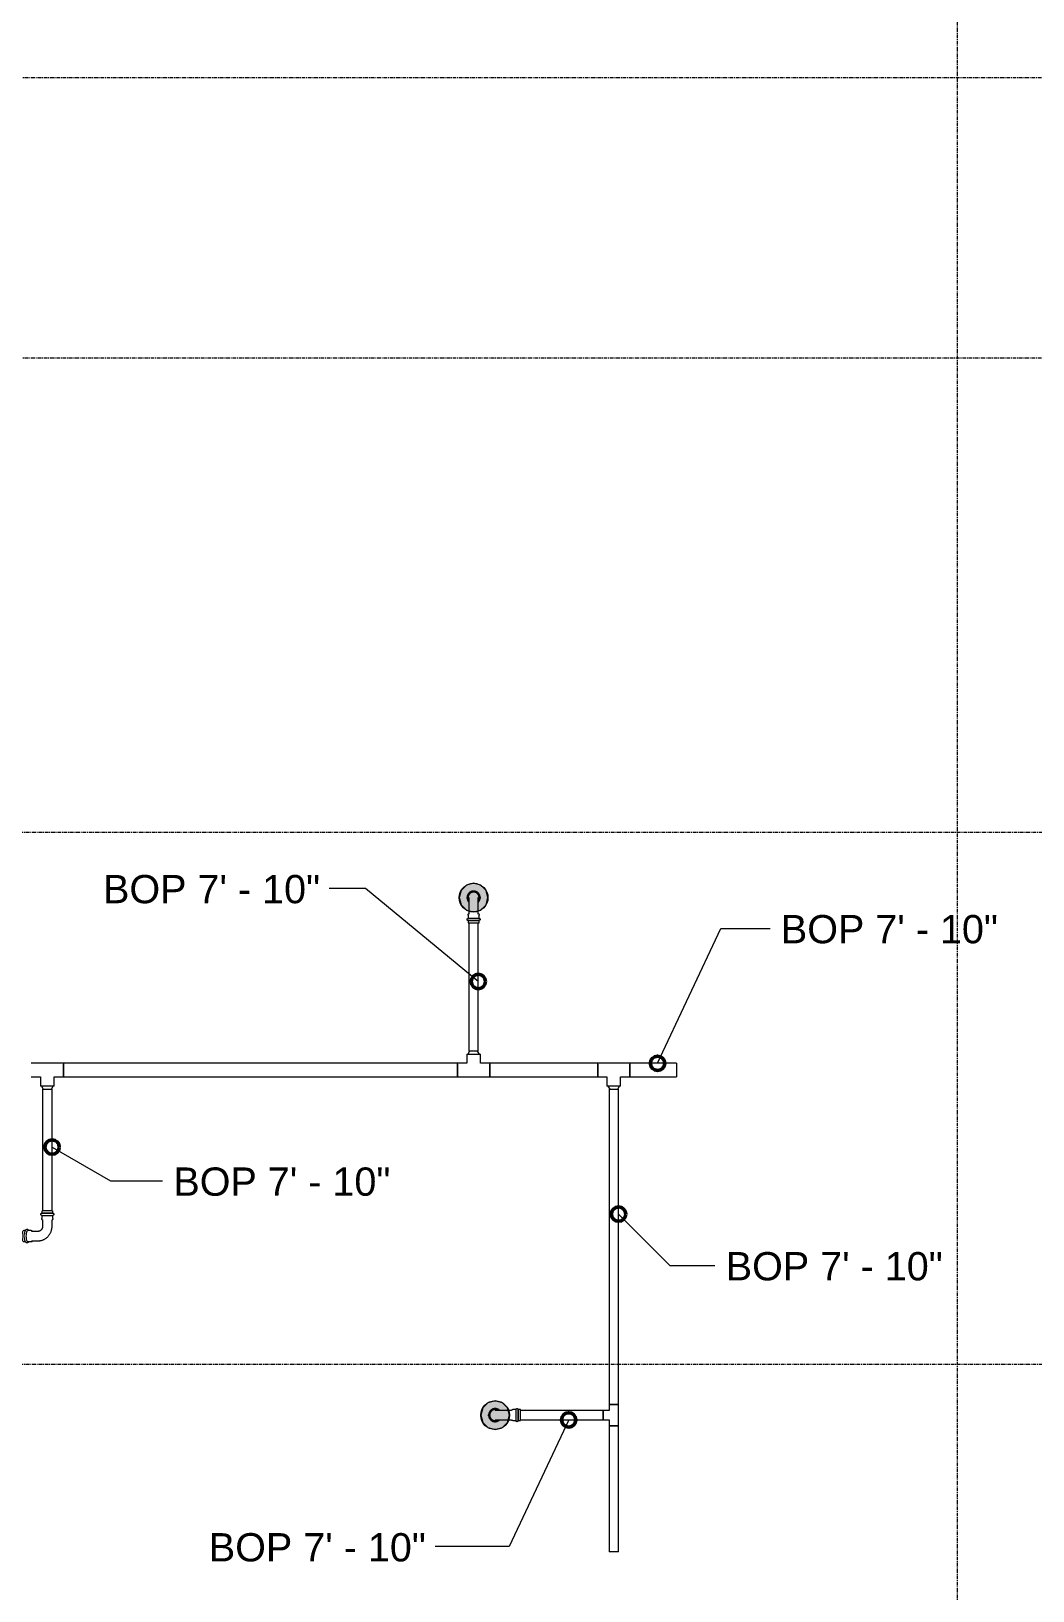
# Model space of a CAD drawing. Header units: inches. Extents: x -3679 to 241, y -496 to 1784.
# Drawn here: x -128.8 to 10.5, y 167.5 to 384.5 of the extents above; entities that cross this region are included whole.
import ezdxf

# ---------------------------------------------------------------- set-up
doc = ezdxf.new("R2010")
doc.units = ezdxf.units.IN
doc.header["$MEASUREMENT"] = 0
doc.linetypes.add('Grid Line', pattern=[0.875, 0.5, -0.125, 0.125, -0.125])
for name, color, linetype, lineweight in [('A-ANNO-NOTE', 250, 'Continuous', 9), ('G-ANNO-DIMS', 251, 'Continuous', 9), ('P-PIPE', 1, 'Continuous', 9), ('P-PIPE-CNTR', 1, 'Continuous', 9), ('S-GRID', 8, 'Continuous', 9)]:
    doc.layers.add(name, color=color, linetype=linetype, lineweight=lineweight)
doc.styles.add('Arial', font='arial.ttf', dxfattribs={"height": 3.934132})

# ---------------------------------------------------------------- blocks, each defined once
blk = doc.blocks.new('Victaulic-VicPress316-Elbow 90-45deg Style P568_P571 - Standard-V2-SECOND LEVEL')
at = {"layer": 'P-PIPE'}
for p, q in [((-3203.81, 730.05), (-3203.81, 729.6)), ((-3203.05, 729.6), (-3203.81, 729.6)), ((-3203.81, 729.31), (-3203.81, 728.97)), ((-3203.05, 729.31), (-3203.81, 729.31)), ((-3203.7, 731.1), (-3203.7, 730.2)), ((-3202.28, 729.6), (-3203.05, 729.6)), ((-3202.28, 729.31), (-3203.05, 729.31)), ((-3202.39, 730.21), (-3202.39, 731.1)), ((-3202.28, 729.6), (-3202.28, 730.05)), ((-3202.28, 728.97), (-3202.28, 729.31)), ((-3203.81, 728.97), (-3203.05, 728.97)), ((-3203.05, 728.97), (-3202.28, 728.97))]:
    blk.add_line(p, q, dxfattribs=at)
at = {"layer": 'P-PIPE', "flags": 128}
for points in [[(-3203.05, 733.4), (-3203.08, 733.4), (-3203.12, 733.4), (-3203.16, 733.4), (-3203.19, 733.39), (-3203.23, 733.38), (-3203.26, 733.38), (-3203.3, 733.37), (-3203.33, 733.36), (-3203.37, 733.34), (-3203.4, 733.33), (-3203.43, 733.32), (-3203.47, 733.3), (-3203.5, 733.28), (-3203.53, 733.26), (-3203.56, 733.24), (-3203.59, 733.22), (-3203.62, 733.2), (-3203.65, 733.18), (-3203.67, 733.15), (-3203.7, 733.13), (-3203.73, 733.1), (-3203.75, 733.07), (-3203.77, 733.04), (-3203.79, 733.01), (-3203.81, 732.98), (-3203.83, 732.95), (-3203.85, 732.92), (-3203.87, 732.89), (-3203.88, 732.85), (-3203.9, 732.82), (-3203.91, 732.79), (-3203.92, 732.75), (-3203.93, 732.72), (-3203.94, 732.68), (-3203.94, 732.65), (-3203.95, 732.61), (-3203.95, 732.57), (-3203.96, 732.54), (-3203.96, 732.5), (-3203.96, 732.46), (-3203.96, 732.43), (-3203.95, 732.39), (-3203.95, 732.35), (-3203.94, 732.32), (-3203.93, 732.28), (-3203.93, 732.25), (-3203.91, 732.21), (-3203.9, 732.18), (-3203.89, 732.14), (-3203.88, 732.11), (-3203.86, 732.08), (-3203.84, 732.05), (-3203.82, 732.01), (-3203.8, 731.98), (-3203.78, 731.95), (-3203.76, 731.92), (-3203.74, 731.9), (-3203.71, 731.87)], [(-3202.39, 731.86), (-3202.37, 731.88), (-3202.34, 731.91), (-3202.32, 731.94), (-3202.3, 731.97), (-3202.28, 732), (-3202.26, 732.03), (-3202.24, 732.06), (-3202.23, 732.09), (-3202.21, 732.13), (-3202.2, 732.16), (-3202.18, 732.19), (-3202.17, 732.23), (-3202.16, 732.26), (-3202.15, 732.3), (-3202.15, 732.33), (-3202.14, 732.37), (-3202.14, 732.41), (-3202.14, 732.44), (-3202.13, 732.48), (-3202.13, 732.52), (-3202.14, 732.55), (-3202.14, 732.59), (-3202.14, 732.63), (-3202.15, 732.66), (-3202.16, 732.7), (-3202.17, 732.73), (-3202.18, 732.77), (-3202.19, 732.8), (-3202.2, 732.84), (-3202.22, 732.87), (-3202.23, 732.9), (-3202.25, 732.93), (-3202.27, 732.97), (-3202.29, 733), (-3202.31, 733.03), (-3202.33, 733.06), (-3202.35, 733.08), (-3202.38, 733.11), (-3202.4, 733.14), (-3202.43, 733.16), (-3202.46, 733.19), (-3202.49, 733.21), (-3202.51, 733.23), (-3202.55, 733.25), (-3202.58, 733.27), (-3202.61, 733.29), (-3202.64, 733.31), (-3202.67, 733.32), (-3202.71, 733.34), (-3202.74, 733.35), (-3202.78, 733.36), (-3202.81, 733.37), (-3202.85, 733.38), (-3202.88, 733.39), (-3202.92, 733.39), (-3202.95, 733.4), (-3202.99, 733.4), (-3203.03, 733.4), (-3203.05, 733.4)], [(-3203.05, 733.26), (-3203.08, 733.26), (-3203.11, 733.25), (-3203.14, 733.25), (-3203.17, 733.25), (-3203.2, 733.24), (-3203.23, 733.23), (-3203.26, 733.23), (-3203.29, 733.22), (-3203.32, 733.21), (-3203.34, 733.2), (-3203.37, 733.18), (-3203.4, 733.17), (-3203.43, 733.16), (-3203.45, 733.14), (-3203.48, 733.12), (-3203.5, 733.1), (-3203.53, 733.09), (-3203.55, 733.07), (-3203.57, 733.05), (-3203.6, 733.02), (-3203.62, 733), (-3203.64, 732.98), (-3203.66, 732.95), (-3203.67, 732.93), (-3203.69, 732.9), (-3203.71, 732.88), (-3203.72, 732.85), (-3203.74, 732.82), (-3203.75, 732.8), (-3203.76, 732.77), (-3203.77, 732.74), (-3203.78, 732.71), (-3203.79, 732.68), (-3203.8, 732.65), (-3203.8, 732.62), (-3203.81, 732.59), (-3203.81, 732.56), (-3203.81, 732.53), (-3203.81, 732.5), (-3203.81, 732.47), (-3203.81, 732.44), (-3203.81, 732.41), (-3203.8, 732.38), (-3203.8, 732.35), (-3203.79, 732.32), (-3203.78, 732.29), (-3203.78, 732.26), (-3203.77, 732.23), (-3203.76, 732.2), (-3203.74, 732.17), (-3203.73, 732.14), (-3203.72, 732.12), (-3203.7, 732.1)], [(-3203.7, 732.49), (-3203.7, 732.49), (-3203.7, 732.49), (-3203.7, 732.48), (-3203.7, 732.47), (-3203.7, 732.46), (-3203.7, 732.45), (-3203.7, 732.44), (-3203.7, 732.42), (-3203.7, 732.4), (-3203.7, 732.38), (-3203.7, 732.36), (-3203.7, 732.33), (-3203.7, 732.31), (-3203.7, 732.28), (-3203.7, 732.25), (-3203.7, 732.21), (-3203.7, 732.18), (-3203.7, 732.14), (-3203.7, 732.11), (-3203.7, 732.07), (-3203.7, 732.03), (-3203.7, 731.98), (-3203.7, 731.94), (-3203.7, 731.9), (-3203.7, 731.85), (-3203.7, 731.8), (-3203.7, 731.75), (-3203.7, 731.7), (-3203.7, 731.65), (-3203.7, 731.6), (-3203.7, 731.55), (-3203.7, 731.5), (-3203.7, 731.44), (-3203.7, 731.39), (-3203.7, 731.33), (-3203.7, 731.28), (-3203.7, 731.22), (-3203.7, 731.17), (-3203.7, 731.11), (-3203.7, 731.1)], [(-3202.39, 732.1), (-3202.37, 732.13), (-3202.36, 732.16), (-3202.34, 732.18), (-3202.33, 732.21), (-3202.32, 732.24), (-3202.31, 732.27), (-3202.3, 732.3), (-3202.3, 732.33), (-3202.29, 732.36), (-3202.29, 732.39), (-3202.28, 732.42), (-3202.28, 732.45), (-3202.28, 732.48), (-3202.28, 732.51), (-3202.28, 732.54), (-3202.28, 732.57), (-3202.29, 732.6), (-3202.29, 732.63), (-3202.3, 732.66), (-3202.31, 732.69), (-3202.32, 732.72), (-3202.33, 732.75), (-3202.34, 732.78), (-3202.35, 732.81), (-3202.36, 732.84), (-3202.38, 732.86), (-3202.39, 732.89), (-3202.41, 732.92), (-3202.43, 732.94), (-3202.44, 732.97), (-3202.46, 732.99), (-3202.48, 733.01), (-3202.51, 733.03), (-3202.53, 733.06), (-3202.55, 733.08), (-3202.58, 733.09), (-3202.6, 733.11), (-3202.62, 733.13), (-3202.65, 733.15), (-3202.68, 733.16), (-3202.7, 733.18), (-3202.73, 733.19), (-3202.76, 733.2), (-3202.79, 733.21), (-3202.82, 733.22), (-3202.85, 733.23), (-3202.88, 733.24), (-3202.91, 733.24), (-3202.94, 733.25), (-3202.97, 733.25), (-3203, 733.26), (-3203.03, 733.26), (-3203.05, 733.26)], [(-3202.39, 731.1), (-3202.39, 731.15), (-3202.39, 731.21), (-3202.39, 731.26), (-3202.39, 731.32), (-3202.39, 731.37), (-3202.39, 731.43), (-3202.39, 731.48), (-3202.39, 731.54), (-3202.39, 731.59), (-3202.39, 731.64), (-3202.39, 731.69), (-3202.39, 731.74), (-3202.39, 731.79), (-3202.39, 731.84), (-3202.39, 731.88), (-3202.39, 731.93), (-3202.39, 731.97), (-3202.39, 732.02), (-3202.39, 732.06), (-3202.39, 732.1), (-3202.39, 732.13), (-3202.39, 732.17), (-3202.39, 732.21), (-3202.39, 732.24), (-3202.39, 732.27), (-3202.39, 732.3), (-3202.39, 732.33), (-3202.39, 732.35), (-3202.39, 732.37), (-3202.39, 732.4), (-3202.39, 732.41), (-3202.39, 732.43), (-3202.39, 732.45), (-3202.39, 732.46), (-3202.39, 732.47), (-3202.39, 732.48), (-3202.39, 732.48), (-3202.39, 732.49), (-3202.39, 732.49), (-3202.39, 732.49)], [(-3203.81, 729.31), (-3203.82, 729.31), (-3203.82, 729.31), (-3203.83, 729.31), (-3203.84, 729.31), (-3203.84, 729.31), (-3203.85, 729.31), (-3203.85, 729.31), (-3203.86, 729.32), (-3203.86, 729.32), (-3203.87, 729.32), (-3203.87, 729.32), (-3203.88, 729.32), (-3203.88, 729.33), (-3203.89, 729.33), (-3203.89, 729.33), (-3203.9, 729.34), (-3203.9, 729.34), (-3203.91, 729.34), (-3203.91, 729.35), (-3203.92, 729.35), (-3203.92, 729.36), (-3203.92, 729.36), (-3203.93, 729.37), (-3203.93, 729.37), (-3203.93, 729.38), (-3203.94, 729.38), (-3203.94, 729.39), (-3203.94, 729.39), (-3203.95, 729.4), (-3203.95, 729.4), (-3203.95, 729.41), (-3203.95, 729.41), (-3203.95, 729.42), (-3203.95, 729.42), (-3203.96, 729.43), (-3203.96, 729.44), (-3203.96, 729.44), (-3203.96, 729.45), (-3203.96, 729.45), (-3203.96, 729.46), (-3203.96, 729.46), (-3203.96, 729.47), (-3203.96, 729.48), (-3203.96, 729.48), (-3203.95, 729.49), (-3203.95, 729.49), (-3203.95, 729.5), (-3203.95, 729.5), (-3203.95, 729.51), (-3203.94, 729.51), (-3203.94, 729.52), (-3203.94, 729.52), (-3203.94, 729.53), (-3203.93, 729.53), (-3203.93, 729.54), (-3203.93, 729.54), (-3203.92, 729.55), (-3203.92, 729.55), (-3203.92, 729.56), (-3203.91, 729.56), (-3203.91, 729.57), (-3203.9, 729.57), (-3203.9, 729.57), (-3203.89, 729.58), (-3203.89, 729.58), (-3203.88, 729.58), (-3203.88, 729.58), (-3203.87, 729.59), (-3203.87, 729.59), (-3203.86, 729.59), (-3203.86, 729.59), (-3203.85, 729.59), (-3203.84, 729.6), (-3203.84, 729.6), (-3203.83, 729.6), (-3203.83, 729.6), (-3203.82, 729.6), (-3203.82, 729.6), (-3203.81, 729.6)], [(-3203.81, 730.05), (-3203.81, 730.06), (-3203.81, 730.07), (-3203.81, 730.08), (-3203.81, 730.09), (-3203.81, 730.11), (-3203.8, 730.12), (-3203.8, 730.13), (-3203.8, 730.14), (-3203.8, 730.15), (-3203.79, 730.16), (-3203.79, 730.17), (-3203.78, 730.18), (-3203.78, 730.19), (-3203.77, 730.2), (-3203.76, 730.2), (-3203.76, 730.21), (-3203.75, 730.22), (-3203.74, 730.23), (-3203.74, 730.24), (-3203.73, 730.25), (-3203.72, 730.25), (-3203.71, 730.26), (-3203.71, 730.27), (-3203.7, 730.27)], [(-3203.05, 729.6), (-3203.08, 729.6), (-3203.11, 729.6), (-3203.14, 729.6), (-3203.17, 729.6), (-3203.2, 729.6), (-3203.23, 729.6), (-3203.26, 729.6), (-3203.29, 729.6), (-3203.32, 729.6), (-3203.34, 729.6), (-3203.37, 729.6), (-3203.4, 729.6), (-3203.43, 729.6), (-3203.45, 729.6), (-3203.48, 729.6), (-3203.5, 729.6), (-3203.53, 729.6), (-3203.55, 729.6), (-3203.57, 729.6), (-3203.6, 729.6), (-3203.62, 729.6), (-3203.64, 729.6), (-3203.66, 729.6), (-3203.67, 729.6), (-3203.69, 729.6), (-3203.71, 729.6), (-3203.72, 729.6), (-3203.74, 729.6), (-3203.75, 729.6), (-3203.76, 729.6), (-3203.77, 729.6), (-3203.78, 729.6), (-3203.79, 729.6), (-3203.8, 729.6), (-3203.8, 729.6), (-3203.81, 729.6), (-3203.81, 729.6), (-3203.81, 729.6), (-3203.81, 729.6), (-3203.81, 729.6)], [(-3203.81, 729.6), (-3203.81, 729.6), (-3203.81, 729.6), (-3203.81, 729.6), (-3203.8, 729.6), (-3203.8, 729.6), (-3203.79, 729.6), (-3203.78, 729.6), (-3203.77, 729.6)], [(-3203.77, 729.31), (-3203.78, 729.31), (-3203.79, 729.31), (-3203.8, 729.31), (-3203.8, 729.31), (-3203.81, 729.31), (-3203.81, 729.31), (-3203.81, 729.31), (-3203.81, 729.31), (-3203.81, 729.31)], [(-3203.81, 729.31), (-3203.81, 729.31), (-3203.81, 729.31), (-3203.81, 729.31), (-3203.8, 729.31), (-3203.8, 729.31), (-3203.79, 729.31), (-3203.78, 729.31), (-3203.77, 729.31), (-3203.76, 729.31), (-3203.75, 729.31), (-3203.74, 729.31), (-3203.73, 729.31), (-3203.71, 729.31), (-3203.7, 729.31), (-3203.68, 729.31), (-3203.66, 729.31), (-3203.64, 729.31), (-3203.62, 729.31), (-3203.6, 729.31), (-3203.58, 729.31), (-3203.56, 729.31), (-3203.53, 729.31), (-3203.51, 729.31), (-3203.49, 729.31), (-3203.46, 729.31), (-3203.43, 729.31), (-3203.41, 729.31), (-3203.38, 729.31), (-3203.35, 729.31), (-3203.32, 729.31), (-3203.29, 729.31), (-3203.27, 729.31), (-3203.24, 729.31), (-3203.21, 729.31), (-3203.18, 729.31), (-3203.15, 729.31), (-3203.12, 729.31), (-3203.08, 729.31), (-3203.05, 729.31), (-3203.05, 729.31)], [(-3202.28, 729.6), (-3202.28, 729.6), (-3202.28, 729.6), (-3202.29, 729.6), (-3202.29, 729.6), (-3202.29, 729.6), (-3202.3, 729.6), (-3202.31, 729.6), (-3202.32, 729.6), (-3202.33, 729.6), (-3202.34, 729.6), (-3202.35, 729.6), (-3202.37, 729.6), (-3202.38, 729.6), (-3202.4, 729.6), (-3202.41, 729.6), (-3202.43, 729.6), (-3202.45, 729.6), (-3202.47, 729.6), (-3202.49, 729.6), (-3202.51, 729.6), (-3202.53, 729.6), (-3202.56, 729.6), (-3202.58, 729.6), (-3202.61, 729.6), (-3202.63, 729.6), (-3202.66, 729.6), (-3202.68, 729.6), (-3202.71, 729.6), (-3202.74, 729.6), (-3202.77, 729.6), (-3202.8, 729.6), (-3202.83, 729.6), (-3202.86, 729.6), (-3202.89, 729.6), (-3202.92, 729.6), (-3202.95, 729.6), (-3202.98, 729.6), (-3203.01, 729.6), (-3203.04, 729.6), (-3203.05, 729.6)], [(-3203.05, 729.31), (-3203.02, 729.31), (-3202.98, 729.31), (-3202.95, 729.31), (-3202.92, 729.31), (-3202.89, 729.31), (-3202.86, 729.31), (-3202.83, 729.31), (-3202.8, 729.31), (-3202.78, 729.31), (-3202.75, 729.31), (-3202.72, 729.31), (-3202.69, 729.31), (-3202.67, 729.31), (-3202.64, 729.31), (-3202.61, 729.31), (-3202.59, 729.31), (-3202.56, 729.31), (-3202.54, 729.31), (-3202.52, 729.31), (-3202.5, 729.31), (-3202.48, 729.31), (-3202.46, 729.31), (-3202.44, 729.31), (-3202.42, 729.31), (-3202.4, 729.31), (-3202.39, 729.31), (-3202.37, 729.31), (-3202.36, 729.31), (-3202.34, 729.31), (-3202.33, 729.31), (-3202.32, 729.31), (-3202.31, 729.31), (-3202.3, 729.31), (-3202.3, 729.31), (-3202.29, 729.31), (-3202.29, 729.31), (-3202.28, 729.31), (-3202.28, 729.31), (-3202.28, 729.31), (-3202.28, 729.31)], [(-3202.39, 730.27), (-3202.38, 730.26), (-3202.37, 730.26), (-3202.36, 730.25), (-3202.36, 730.24), (-3202.35, 730.23), (-3202.34, 730.22), (-3202.33, 730.22), (-3202.33, 730.21), (-3202.32, 730.2), (-3202.32, 730.19), (-3202.31, 730.18), (-3202.31, 730.17), (-3202.3, 730.16), (-3202.3, 730.15), (-3202.29, 730.14), (-3202.29, 730.13), (-3202.29, 730.12), (-3202.29, 730.11), (-3202.28, 730.1), (-3202.28, 730.09), (-3202.28, 730.07), (-3202.28, 730.06), (-3202.28, 730.05), (-3202.28, 730.05)], [(-3202.32, 729.6), (-3202.31, 729.6), (-3202.3, 729.6), (-3202.3, 729.6), (-3202.29, 729.6), (-3202.29, 729.6), (-3202.28, 729.6), (-3202.28, 729.6), (-3202.28, 729.6), (-3202.28, 729.6)], [(-3202.28, 729.31), (-3202.28, 729.31), (-3202.28, 729.31), (-3202.29, 729.31), (-3202.29, 729.31), (-3202.29, 729.31), (-3202.3, 729.31), (-3202.31, 729.31), (-3202.32, 729.31)], [(-3202.28, 729.6), (-3202.27, 729.6), (-3202.27, 729.6), (-3202.26, 729.6), (-3202.26, 729.6), (-3202.25, 729.6), (-3202.24, 729.6), (-3202.24, 729.59), (-3202.23, 729.59), (-3202.23, 729.59), (-3202.22, 729.59), (-3202.22, 729.59), (-3202.21, 729.58), (-3202.21, 729.58), (-3202.2, 729.58), (-3202.2, 729.57), (-3202.19, 729.57), (-3202.19, 729.57), (-3202.18, 729.56), (-3202.18, 729.56), (-3202.18, 729.56), (-3202.17, 729.55), (-3202.17, 729.55), (-3202.16, 729.54), (-3202.16, 729.54), (-3202.16, 729.53), (-3202.15, 729.53), (-3202.15, 729.52), (-3202.15, 729.52), (-3202.15, 729.51), (-3202.14, 729.51), (-3202.14, 729.5), (-3202.14, 729.5), (-3202.14, 729.49), (-3202.14, 729.48), (-3202.14, 729.48), (-3202.14, 729.47), (-3202.13, 729.47), (-3202.13, 729.46), (-3202.13, 729.46), (-3202.13, 729.45), (-3202.13, 729.44), (-3202.13, 729.44), (-3202.14, 729.43), (-3202.14, 729.43), (-3202.14, 729.42), (-3202.14, 729.42), (-3202.14, 729.41), (-3202.14, 729.4), (-3202.14, 729.4), (-3202.15, 729.39), (-3202.15, 729.39), (-3202.15, 729.38), (-3202.16, 729.38), (-3202.16, 729.37), (-3202.16, 729.37), (-3202.17, 729.36), (-3202.17, 729.36), (-3202.17, 729.35), (-3202.18, 729.35), (-3202.18, 729.35), (-3202.19, 729.34), (-3202.19, 729.34), (-3202.19, 729.34), (-3202.2, 729.33), (-3202.2, 729.33), (-3202.21, 729.33), (-3202.21, 729.32), (-3202.22, 729.32), (-3202.23, 729.32), (-3202.23, 729.32), (-3202.24, 729.32), (-3202.24, 729.31), (-3202.25, 729.31), (-3202.25, 729.31), (-3202.26, 729.31), (-3202.26, 729.31), (-3202.27, 729.31), (-3202.28, 729.31), (-3202.28, 729.31)]]:
    blk.add_lwpolyline(points, dxfattribs=at)
blk = doc.blocks.new('Victaulic-VicPress316-Elbow 90-45deg Style P568_P571 - Standard-V35-SECOND LEVEL')
at = {"layer": 'P-PIPE'}
for p, q in [((-127.29, 220.36), (-127.29, 220.02)), ((-127.29, 219.73), (-127.29, 219.28)), ((-125.81, 220.36), (-127.23, 220.36)), ((-127.23, 220.02), (-125.81, 220.02)), ((-127.23, 219.73), (-127.23, 219.73)), ((-127.23, 219.73), (-125.81, 219.73)), ((-125.8, 220.36), (-125.81, 220.36)), ((-125.81, 220.02), (-125.8, 220.02)), ((-125.81, 219.73), (-125.8, 219.73)), ((-125.75, 220.02), (-125.75, 220.36)), ((-125.75, 219.28), (-125.75, 219.73)), ((-129.58, 217.61), (-129.8, 217.61)), ((-128.79, 217.61), (-129.21, 217.61)), ((-127.82, 217.5), (-128.69, 217.5)), ((-127.18, 219.11), (-127.18, 218.23)), ((-125.86, 218.23), (-125.86, 219.12)), ((-129.8, 216.08), (-129.57, 216.08)), ((-129.21, 216.08), (-128.79, 216.08)), ((-128.69, 216.18), (-127.82, 216.18))]:
    blk.add_line(p, q, dxfattribs=at)
at = {"layer": 'P-PIPE', "flags": 128}
for points in [[(-127.29, 219.73), (-127.29, 219.73), (-127.3, 219.73), (-127.3, 219.73), (-127.31, 219.73), (-127.32, 219.73), (-127.32, 219.74), (-127.33, 219.74), (-127.33, 219.74), (-127.34, 219.74), (-127.34, 219.74), (-127.35, 219.75), (-127.35, 219.75), (-127.36, 219.75), (-127.36, 219.75), (-127.37, 219.76), (-127.37, 219.76), (-127.38, 219.76), (-127.38, 219.77), (-127.39, 219.77), (-127.39, 219.78), (-127.4, 219.78), (-127.4, 219.78), (-127.4, 219.79), (-127.41, 219.79), (-127.41, 219.8), (-127.41, 219.8), (-127.42, 219.81), (-127.42, 219.81), (-127.42, 219.82), (-127.42, 219.82), (-127.42, 219.83), (-127.43, 219.84), (-127.43, 219.84), (-127.43, 219.85), (-127.43, 219.85), (-127.43, 219.86), (-127.43, 219.86), (-127.43, 219.87), (-127.43, 219.88), (-127.43, 219.88), (-127.43, 219.89), (-127.43, 219.89), (-127.43, 219.9), (-127.43, 219.9), (-127.43, 219.91), (-127.43, 219.92), (-127.43, 219.92), (-127.42, 219.93), (-127.42, 219.93), (-127.42, 219.94), (-127.42, 219.94), (-127.41, 219.95), (-127.41, 219.95), (-127.41, 219.96), (-127.4, 219.96), (-127.4, 219.97), (-127.4, 219.97), (-127.39, 219.98), (-127.39, 219.98), (-127.39, 219.98), (-127.38, 219.99), (-127.38, 219.99), (-127.37, 220), (-127.37, 220), (-127.36, 220), (-127.36, 220.01), (-127.35, 220.01), (-127.35, 220.01), (-127.34, 220.01), (-127.34, 220.01), (-127.33, 220.02), (-127.32, 220.02), (-127.32, 220.02), (-127.31, 220.02), (-127.31, 220.02), (-127.3, 220.02), (-127.3, 220.02), (-127.29, 220.02), (-127.29, 220.02)], [(-125.81, 220.02), (-125.82, 220.02), (-125.83, 220.02), (-125.85, 220.02), (-125.86, 220.02), (-125.88, 220.02), (-125.89, 220.02), (-125.91, 220.02), (-125.93, 220.02), (-125.95, 220.02), (-125.97, 220.02), (-125.99, 220.02), (-126.02, 220.02), (-126.04, 220.02), (-126.07, 220.02), (-126.09, 220.02), (-126.12, 220.02), (-126.14, 220.02), (-126.17, 220.02), (-126.2, 220.02), (-126.23, 220.02), (-126.25, 220.02), (-126.28, 220.02), (-126.31, 220.02), (-126.34, 220.02), (-126.37, 220.02), (-126.4, 220.02), (-126.43, 220.02), (-126.46, 220.02), (-126.49, 220.02), (-126.52, 220.02), (-126.55, 220.02), (-126.59, 220.02), (-126.62, 220.02), (-126.65, 220.02), (-126.68, 220.02), (-126.71, 220.02), (-126.74, 220.02), (-126.76, 220.02), (-126.79, 220.02), (-126.82, 220.02), (-126.85, 220.02), (-126.88, 220.02), (-126.9, 220.02), (-126.93, 220.02), (-126.96, 220.02), (-126.98, 220.02), (-127.01, 220.02), (-127.03, 220.02), (-127.05, 220.02), (-127.07, 220.02), (-127.09, 220.02), (-127.11, 220.02), (-127.13, 220.02), (-127.15, 220.02), (-127.17, 220.02), (-127.18, 220.02), (-127.2, 220.02), (-127.21, 220.02), (-127.22, 220.02), (-127.24, 220.02), (-127.25, 220.02), (-127.26, 220.02), (-127.26, 220.02), (-127.27, 220.02), (-127.28, 220.02), (-127.28, 220.02), (-127.28, 220.02), (-127.29, 220.02), (-127.29, 220.02)], [(-127.29, 220.02), (-127.29, 220.02), (-127.28, 220.02), (-127.28, 220.02), (-127.28, 220.02), (-127.27, 220.02), (-127.27, 220.02), (-127.26, 220.02), (-127.25, 220.02), (-127.24, 220.02), (-127.23, 220.02)], [(-127.23, 219.73), (-127.24, 219.73), (-127.25, 219.73), (-127.26, 219.73), (-127.27, 219.73), (-127.28, 219.73), (-127.28, 219.73), (-127.28, 219.73), (-127.29, 219.73), (-127.29, 219.73), (-127.29, 219.73)], [(-127.29, 219.73), (-127.29, 219.73), (-127.28, 219.73), (-127.28, 219.73), (-127.28, 219.73), (-127.27, 219.73), (-127.27, 219.73), (-127.26, 219.73), (-127.25, 219.73), (-127.24, 219.73), (-127.23, 219.73), (-127.21, 219.73), (-127.2, 219.73), (-127.19, 219.73), (-127.17, 219.73), (-127.15, 219.73), (-127.14, 219.73), (-127.12, 219.73), (-127.1, 219.73), (-127.08, 219.73), (-127.05, 219.73), (-127.03, 219.73), (-127.01, 219.73), (-126.98, 219.73), (-126.96, 219.73), (-126.93, 219.73), (-126.91, 219.73), (-126.88, 219.73), (-126.85, 219.73), (-126.83, 219.73), (-126.8, 219.73), (-126.77, 219.73), (-126.74, 219.73), (-126.71, 219.73), (-126.68, 219.73), (-126.65, 219.73), (-126.62, 219.73), (-126.59, 219.73), (-126.56, 219.73), (-126.53, 219.73), (-126.5, 219.73), (-126.47, 219.73), (-126.44, 219.73), (-126.41, 219.73), (-126.38, 219.73), (-126.35, 219.73), (-126.32, 219.73), (-126.29, 219.73), (-126.26, 219.73), (-126.23, 219.73), (-126.2, 219.73), (-126.17, 219.73), (-126.15, 219.73), (-126.12, 219.73), (-126.09, 219.73), (-126.07, 219.73), (-126.05, 219.73), (-126.02, 219.73), (-126, 219.73), (-125.98, 219.73), (-125.96, 219.73), (-125.94, 219.73), (-125.92, 219.73), (-125.9, 219.73), (-125.88, 219.73), (-125.86, 219.73), (-125.85, 219.73), (-125.83, 219.73), (-125.82, 219.73), (-125.81, 219.73), (-125.81, 219.73)], [(-127.18, 219.06), (-127.19, 219.07), (-127.19, 219.08), (-127.2, 219.08), (-127.21, 219.09), (-127.22, 219.1), (-127.23, 219.11), (-127.23, 219.12), (-127.24, 219.13), (-127.24, 219.13), (-127.25, 219.14), (-127.26, 219.15), (-127.26, 219.16), (-127.26, 219.17), (-127.27, 219.18), (-127.27, 219.19), (-127.28, 219.2), (-127.28, 219.21), (-127.28, 219.22), (-127.28, 219.24), (-127.28, 219.25), (-127.29, 219.26), (-127.29, 219.27), (-127.29, 219.28), (-127.29, 219.28)], [(-125.75, 219.28), (-125.75, 219.27), (-125.75, 219.26), (-125.76, 219.25), (-125.76, 219.24), (-125.76, 219.23), (-125.76, 219.22), (-125.76, 219.21), (-125.77, 219.19), (-125.77, 219.18), (-125.78, 219.17), (-125.78, 219.16), (-125.78, 219.15), (-125.79, 219.15), (-125.8, 219.14), (-125.8, 219.13), (-125.81, 219.12), (-125.81, 219.11), (-125.82, 219.1), (-125.83, 219.09), (-125.84, 219.09), (-125.84, 219.08), (-125.85, 219.07), (-125.86, 219.06), (-125.86, 219.06)], [(-125.75, 220.02), (-125.75, 220.02), (-125.76, 220.02), (-125.76, 220.02), (-125.76, 220.02), (-125.77, 220.02), (-125.78, 220.02), (-125.78, 220.02), (-125.79, 220.02), (-125.8, 220.02), (-125.81, 220.02)], [(-125.81, 219.73), (-125.8, 219.73), (-125.79, 219.73), (-125.78, 219.73), (-125.77, 219.73), (-125.77, 219.73), (-125.76, 219.73), (-125.76, 219.73), (-125.76, 219.73), (-125.75, 219.73), (-125.75, 219.73)], [(-125.8, 220.02), (-125.79, 220.02), (-125.79, 220.02), (-125.78, 220.02), (-125.77, 220.02), (-125.76, 220.02), (-125.76, 220.02), (-125.76, 220.02), (-125.75, 220.02), (-125.75, 220.02)], [(-125.75, 219.73), (-125.75, 219.73), (-125.76, 219.73), (-125.76, 219.73), (-125.76, 219.73), (-125.77, 219.73), (-125.78, 219.73), (-125.78, 219.73), (-125.79, 219.73), (-125.8, 219.73)], [(-125.75, 220.02), (-125.75, 220.02), (-125.74, 220.02), (-125.74, 220.02), (-125.73, 220.02), (-125.73, 220.02), (-125.72, 220.02), (-125.71, 220.02), (-125.71, 220.02), (-125.7, 220.01), (-125.7, 220.01), (-125.69, 220.01), (-125.69, 220.01), (-125.68, 220), (-125.68, 220), (-125.67, 220), (-125.67, 219.99), (-125.66, 219.99), (-125.66, 219.99), (-125.65, 219.98), (-125.65, 219.98), (-125.65, 219.97), (-125.64, 219.97), (-125.64, 219.97), (-125.63, 219.96), (-125.63, 219.96), (-125.63, 219.95), (-125.63, 219.95), (-125.62, 219.94), (-125.62, 219.94), (-125.62, 219.93), (-125.62, 219.92), (-125.61, 219.92), (-125.61, 219.91), (-125.61, 219.91), (-125.61, 219.9), (-125.61, 219.9), (-125.61, 219.89), (-125.61, 219.88), (-125.61, 219.88), (-125.61, 219.87), (-125.61, 219.87), (-125.61, 219.86), (-125.61, 219.86), (-125.61, 219.85), (-125.61, 219.84), (-125.61, 219.84), (-125.62, 219.83), (-125.62, 219.83), (-125.62, 219.82), (-125.62, 219.82), (-125.62, 219.81), (-125.63, 219.81), (-125.63, 219.8), (-125.63, 219.8), (-125.64, 219.79), (-125.64, 219.79), (-125.64, 219.78), (-125.65, 219.78), (-125.65, 219.77), (-125.66, 219.77), (-125.66, 219.77), (-125.66, 219.76), (-125.67, 219.76), (-125.67, 219.76), (-125.68, 219.75), (-125.68, 219.75), (-125.69, 219.75), (-125.69, 219.74), (-125.7, 219.74), (-125.71, 219.74), (-125.71, 219.74), (-125.72, 219.74), (-125.72, 219.74), (-125.73, 219.73), (-125.73, 219.73), (-125.74, 219.73), (-125.75, 219.73), (-125.75, 219.73), (-125.75, 219.73)], [(-129.35, 217.75), (-129.37, 217.75), (-129.4, 217.75), (-129.42, 217.74), (-129.45, 217.73), (-129.47, 217.72), (-129.49, 217.71), (-129.51, 217.69), (-129.53, 217.68), (-129.55, 217.66), (-129.56, 217.64), (-129.58, 217.62), (-129.59, 217.61), (-129.61, 217.59), (-129.62, 217.56), (-129.63, 217.54), (-129.64, 217.52), (-129.65, 217.5), (-129.66, 217.47), (-129.67, 217.45), (-129.68, 217.42), (-129.69, 217.4), (-129.7, 217.37), (-129.71, 217.35), (-129.72, 217.32), (-129.72, 217.29), (-129.73, 217.26), (-129.74, 217.23), (-129.74, 217.2), (-129.75, 217.17), (-129.75, 217.14), (-129.76, 217.11), (-129.76, 217.08), (-129.76, 217.05), (-129.77, 217.01), (-129.77, 216.98), (-129.77, 216.95), (-129.77, 216.92), (-129.77, 216.88), (-129.77, 216.85), (-129.77, 216.82), (-129.77, 216.78), (-129.77, 216.75), (-129.77, 216.72), (-129.77, 216.69), (-129.76, 216.66), (-129.76, 216.62), (-129.76, 216.59), (-129.75, 216.56), (-129.75, 216.53), (-129.74, 216.5), (-129.74, 216.47), (-129.73, 216.44), (-129.73, 216.41), (-129.72, 216.38), (-129.71, 216.35), (-129.71, 216.33), (-129.7, 216.3), (-129.69, 216.27), (-129.68, 216.25), (-129.67, 216.22), (-129.66, 216.2), (-129.65, 216.17), (-129.64, 216.15), (-129.63, 216.13), (-129.61, 216.11), (-129.6, 216.09), (-129.59, 216.07), (-129.57, 216.05), (-129.56, 216.03), (-129.54, 216.01), (-129.52, 216), (-129.5, 215.98), (-129.48, 215.97), (-129.46, 215.96), (-129.44, 215.95), (-129.41, 215.94), (-129.39, 215.93), (-129.36, 215.93), (-129.35, 215.93)], [(-129.1, 217.61), (-129.12, 217.63), (-129.13, 217.65), (-129.15, 217.67), (-129.17, 217.68), (-129.19, 217.7), (-129.21, 217.71), (-129.23, 217.73), (-129.25, 217.74), (-129.28, 217.74), (-129.3, 217.75), (-129.33, 217.75), (-129.35, 217.75)], [(-128.79, 217.61), (-128.75, 217.61), (-128.72, 217.6), (-128.68, 217.59), (-128.65, 217.58), (-128.62, 217.56), (-128.6, 217.55), (-128.57, 217.53), (-128.55, 217.51), (-128.53, 217.5)], [(-127.18, 218.23), (-127.18, 218.2), (-127.18, 218.17), (-127.18, 218.14), (-127.19, 218.11), (-127.19, 218.08), (-127.2, 218.05), (-127.21, 218.02), (-127.21, 217.99), (-127.22, 217.96), (-127.23, 217.93), (-127.25, 217.91), (-127.26, 217.88), (-127.27, 217.85), (-127.29, 217.83), (-127.3, 217.8), (-127.32, 217.78), (-127.33, 217.75), (-127.35, 217.73), (-127.37, 217.71), (-127.39, 217.69), (-127.41, 217.67), (-127.43, 217.65), (-127.45, 217.64), (-127.47, 217.62), (-127.49, 217.6), (-127.51, 217.59), (-127.53, 217.58), (-127.56, 217.56), (-127.58, 217.55), (-127.6, 217.54), (-127.62, 217.53), (-127.65, 217.53), (-127.67, 217.52), (-127.69, 217.51), (-127.72, 217.51), (-127.74, 217.5), (-127.76, 217.5), (-127.79, 217.5), (-127.81, 217.5), (-127.82, 217.5)], [(-127.82, 216.18), (-127.74, 216.19), (-127.66, 216.19), (-127.58, 216.2), (-127.5, 216.21), (-127.42, 216.23), (-127.34, 216.25), (-127.26, 216.27), (-127.19, 216.29), (-127.11, 216.32), (-127.04, 216.35), (-126.97, 216.39), (-126.9, 216.43), (-126.83, 216.47), (-126.76, 216.51), (-126.7, 216.56), (-126.63, 216.6), (-126.57, 216.66), (-126.51, 216.71), (-126.45, 216.76), (-126.4, 216.82), (-126.35, 216.88), (-126.3, 216.95), (-126.25, 217.01), (-126.2, 217.08), (-126.16, 217.14), (-126.12, 217.21), (-126.08, 217.29), (-126.05, 217.36), (-126.02, 217.43), (-125.99, 217.51), (-125.96, 217.58), (-125.94, 217.66), (-125.92, 217.74), (-125.9, 217.81), (-125.89, 217.89), (-125.88, 217.97), (-125.87, 218.05), (-125.87, 218.13), (-125.86, 218.21), (-125.86, 218.23)], [(-129.35, 215.93), (-129.32, 215.93), (-129.29, 215.94), (-129.27, 215.94), (-129.24, 215.95), (-129.22, 215.96), (-129.2, 215.98), (-129.18, 215.99), (-129.16, 216.01), (-129.14, 216.02), (-129.13, 216.04), (-129.11, 216.06), (-129.1, 216.08)], [(-128.79, 216.08), (-128.75, 216.08), (-128.72, 216.08), (-128.68, 216.09), (-128.65, 216.1), (-128.62, 216.12), (-128.6, 216.14), (-128.57, 216.15), (-128.55, 216.17), (-128.53, 216.19)]]:
    blk.add_lwpolyline(points, dxfattribs=at)
at = {"layer": 'P-PIPE'}
for centre, major_axis, start_param, end_param in [((-129.8, 216.84), (0, 0.767), 0, 3.141593), ((-129.48, 216.84), (0, 0.767), 0.785398, 1.178097), ((-129.21, 216.84), (0, 0.766), 0, 3.141593)]:
    blk.add_ellipse(centre, major_axis=major_axis, ratio=0.366428, start_param=start_param, end_param=end_param, dxfattribs=at)

msp = doc.modelspace()

# ---------------------------------------------------------------- hatches: boundary and pattern name
at = {"layer": 'A-ANNO-NOTE'}
for points in [[(-67.24, 261.93), (-66.24, 262.2), (-65.51, 262.93), (-65.24, 263.93), (-65.51, 264.93), (-66.24, 265.66), (-67.24, 265.93), (-68.24, 265.66), (-68.97, 264.93), (-69.24, 263.93), (-68.97, 262.93), (-68.24, 262.2)], [(-64.24, 189.93), (-63.24, 190.2), (-62.51, 190.93), (-62.24, 191.93), (-62.51, 192.93), (-63.24, 193.66), (-64.24, 193.93), (-65.24, 193.66), (-65.97, 192.93), (-66.24, 191.93), (-65.97, 190.93), (-65.24, 190.2)]]:
    msp.add_hatch(color=256, dxfattribs=at).paths.add_polyline_path(points, flags=0)
h = msp.add_hatch(color=256, dxfattribs=at)
edge = h.paths.add_edge_path(flags=0)
edge.add_arc((-67.24, 263.93), 2, 0, 360)
h = msp.add_hatch(color=256, dxfattribs=at)
edge = h.paths.add_edge_path(flags=0)
edge.add_arc((-64.24, 191.93), 2, 0, 360)

# ---------------------------------------------------------------- linework, layer by layer
for p, q in [((-68.97, 264.93), (-69.24, 263.93)), ((-68.24, 265.66), (-68.97, 264.93)), ((-67.24, 265.93), (-68.24, 265.66)), ((-66.24, 265.66), (-67.24, 265.93)), ((-65.51, 264.93), (-66.24, 265.66)), ((-65.24, 263.93), (-65.51, 264.93)), ((-69.24, 263.93), (-68.97, 262.93)), ((-68.97, 262.93), (-68.24, 262.2)), ((-66.24, 262.2), (-65.51, 262.93)), ((-65.51, 262.93), (-65.24, 263.93)), ((-68.24, 262.2), (-67.24, 261.93)), ((-67.24, 261.93), (-66.24, 262.2)), ((-65.24, 193.66), (-65.97, 192.93)), ((-64.24, 193.93), (-65.24, 193.66)), ((-63.24, 193.66), (-64.24, 193.93)), ((-62.51, 192.93), (-63.24, 193.66)), ((-65.97, 192.93), (-66.24, 191.93)), ((-66.24, 191.93), (-65.97, 190.93)), ((-62.24, 191.93), (-62.51, 192.93)), ((-62.51, 190.93), (-62.24, 191.93)), ((-65.97, 190.93), (-65.24, 190.2)), ((-65.24, 190.2), (-64.24, 189.93)), ((-64.24, 189.93), (-63.24, 190.2)), ((-63.24, 190.2), (-62.51, 190.93))]:
    msp.add_line(p, q, dxfattribs=at)
for centre in [(-67.24, 263.93), (-64.24, 191.93)]:
    msp.add_circle(centre, 2, dxfattribs=at)
at = {"layer": 'G-ANNO-DIMS'}
for p, q in [((-82.26, 265.21), (-87.31, 265.21)), ((-66.58, 252.26), (-82.26, 265.21)), ((-41.65, 240.88), (-32.87, 259.64)), ((-32.87, 259.64), (-26, 259.64)), ((-125.86, 229.23), (-117.72, 224.52)), ((-117.72, 224.52), (-110.49, 224.52)), ((-47.08, 219.9), (-39.94, 212.75)), ((-39.94, 212.75), (-33.67, 212.75)), ((-54.01, 191.27), (-62.31, 173.66)), ((-62.31, 173.66), (-72.6, 173.66))]:
    msp.add_line(p, q, dxfattribs=at)
at = {"layer": 'G-ANNO-DIMS', "lineweight": 50}
for centre in [(-66.58, 252.26), (-41.65, 240.88), (-125.86, 229.23), (-47.08, 219.9), (-54.01, 191.27)]:
    msp.add_circle(centre, 1, dxfattribs=at)
at = {"layer": 'P-PIPE'}
for p, q in [((-67.9, 260.41), (-67.9, 242.58)), ((-66.58, 242.58), (-66.58, 260.41)), ((-124.28, 240.88), (-128.76, 240.88)), ((-124.28, 240.88), (-124.28, 238.98)), ((-69.48, 240.88), (-124.28, 240.88)), ((-68.19, 240.88), (-69.48, 240.88)), ((-69.48, 238.98), (-69.48, 240.88)), ((-68.19, 242.17), (-68.19, 240.88)), ((-68.19, 242.17), (-66.29, 242.17)), ((-67.8, 242.58), (-68.05, 242.17)), ((-66.58, 242.58), (-67.9, 242.58)), ((-66.43, 242.17), (-66.68, 242.58)), ((-66.29, 240.88), (-66.29, 242.17)), ((-65, 240.88), (-66.29, 240.88)), ((-65, 240.88), (-65, 238.98)), ((-49.98, 240.88), (-65, 240.88)), ((-45.5, 240.88), (-49.98, 240.88)), ((-49.98, 238.98), (-49.98, 240.88)), ((-39, 240.88), (-45.5, 240.88)), ((-45.5, 240.88), (-45.5, 238.98)), ((-39, 240.88), (-39, 238.98)), ((-128.76, 238.98), (-127.47, 238.98)), ((-127.47, 238.98), (-127.47, 237.69)), ((-125.57, 238.98), (-124.28, 238.98)), ((-125.57, 237.69), (-125.57, 238.98)), ((-124.28, 240.6), (-124.28, 240.75)), ((-124.28, 240.4), (-124.28, 240.6)), ((-124.28, 240.18), (-124.28, 240.4)), ((-124.28, 239.68), (-124.28, 240.18)), ((-124.28, 239.45), (-124.28, 239.68)), ((-124.28, 239.26), (-124.28, 239.45)), ((-124.28, 239.11), (-124.28, 239.26)), ((-124.28, 238.98), (-69.48, 238.98)), ((-69.48, 240.75), (-69.48, 240.6)), ((-69.48, 240.6), (-69.48, 240.4)), ((-69.48, 240.4), (-69.48, 240.18)), ((-69.48, 240.18), (-69.48, 239.68)), ((-69.48, 239.68), (-69.48, 239.45)), ((-69.48, 239.45), (-69.48, 239.26)), ((-69.48, 239.26), (-69.48, 239.11)), ((-69.48, 238.98), (-65, 238.98)), ((-65, 240.6), (-65, 240.75)), ((-65, 240.4), (-65, 240.6)), ((-65, 240.18), (-65, 240.4)), ((-65, 239.68), (-65, 240.18)), ((-65, 239.45), (-65, 239.68)), ((-65, 239.26), (-65, 239.45)), ((-65, 239.11), (-65, 239.26)), ((-65, 238.98), (-49.98, 238.98)), ((-49.98, 240.75), (-49.98, 240.6)), ((-49.98, 240.6), (-49.98, 240.4)), ((-49.98, 240.4), (-49.98, 240.18)), ((-49.98, 240.18), (-49.98, 239.68)), ((-49.98, 239.68), (-49.98, 239.45)), ((-49.98, 239.45), (-49.98, 239.26)), ((-49.98, 239.26), (-49.98, 239.11)), ((-49.98, 238.98), (-48.69, 238.98)), ((-48.69, 238.98), (-48.69, 237.69)), ((-46.79, 238.98), (-45.5, 238.98)), ((-46.79, 237.69), (-46.79, 238.98)), ((-45.5, 240.6), (-45.5, 240.75)), ((-45.5, 240.4), (-45.5, 240.6)), ((-45.5, 240.18), (-45.5, 240.4)), ((-45.5, 239.68), (-45.5, 240.18)), ((-45.5, 239.45), (-45.5, 239.68)), ((-45.5, 239.26), (-45.5, 239.45)), ((-45.5, 239.11), (-45.5, 239.26)), ((-45.5, 238.98), (-39, 238.98)), ((-125.57, 237.69), (-127.47, 237.69)), ((-127.33, 237.69), (-127.08, 237.28)), ((-127.18, 237.28), (-127.18, 220.36)), ((-127.18, 237.28), (-125.86, 237.28)), ((-125.96, 237.28), (-125.71, 237.69)), ((-125.86, 220.36), (-125.86, 237.28)), ((-46.79, 237.69), (-48.69, 237.69)), ((-48.55, 237.69), (-48.3, 237.28)), ((-48.4, 237.28), (-48.4, 193.43)), ((-48.4, 237.28), (-47.08, 237.28)), ((-47.18, 237.28), (-46.93, 237.69)), ((-47.08, 193.43), (-47.08, 237.28)), ((-128.69, 217.5), (-128.73, 217.5)), ((-128.73, 216.18), (-128.69, 216.18)), ((-48.4, 193.43), (-48.4, 192.59)), ((-48.4, 193.43), (-48.38, 193.43)), ((-47.08, 193.43), (-48.4, 193.43)), ((-48.38, 193.43), (-48.31, 193.43)), ((-48.31, 193.43), (-48.21, 193.43)), ((-48.21, 193.43), (-48.07, 193.43)), ((-48.07, 193.43), (-47.91, 193.43)), ((-47.91, 193.43), (-47.57, 193.43)), ((-47.57, 193.43), (-47.41, 193.43)), ((-47.41, 193.43), (-47.28, 193.43)), ((-47.28, 193.43), (-47.17, 193.43)), ((-47.17, 193.43), (-47.11, 193.43)), ((-47.11, 193.43), (-47.08, 193.43)), ((-47.08, 190.43), (-47.08, 193.43)), ((-49.24, 192.59), (-60.72, 192.59)), ((-60.72, 191.27), (-49.24, 191.27)), ((-49.24, 192.59), (-49.24, 191.27)), ((-48.4, 192.59), (-49.24, 192.59)), ((-49.24, 192.56), (-49.24, 192.59)), ((-49.24, 192.5), (-49.24, 192.56)), ((-49.24, 192.39), (-49.24, 192.5)), ((-49.24, 192.26), (-49.24, 192.39)), ((-49.24, 192.1), (-49.24, 192.26)), ((-49.24, 191.76), (-49.24, 192.1)), ((-49.24, 191.6), (-49.24, 191.76)), ((-49.24, 191.46), (-49.24, 191.6)), ((-49.24, 191.36), (-49.24, 191.46)), ((-49.24, 191.29), (-49.24, 191.36)), ((-49.24, 191.27), (-49.24, 191.29)), ((-49.24, 191.27), (-48.4, 191.27)), ((-48.4, 191.27), (-48.4, 190.43)), ((-48.4, 190.43), (-48.4, 172.93)), ((-48.4, 190.43), (-47.08, 190.43)), ((-48.38, 190.43), (-48.4, 190.43)), ((-48.31, 190.43), (-48.38, 190.43)), ((-48.21, 190.43), (-48.31, 190.43)), ((-48.07, 190.43), (-48.21, 190.43)), ((-47.91, 190.43), (-48.07, 190.43)), ((-47.57, 190.43), (-47.91, 190.43)), ((-47.41, 190.43), (-47.57, 190.43)), ((-47.28, 190.43), (-47.41, 190.43)), ((-47.17, 190.43), (-47.28, 190.43)), ((-47.11, 190.43), (-47.17, 190.43)), ((-47.08, 190.43), (-47.11, 190.43)), ((-47.08, 172.93), (-47.08, 190.43)), ((-47.08, 172.93), (-48.4, 172.93))]:
    msp.add_line(p, q, dxfattribs=at)
at = {"layer": 'P-PIPE-CNTR'}
for p, q in [((-67.24, 264.67), (-67.24, 264.93)), ((-68.24, 263.93), (-67.98, 263.93)), ((-66.5, 263.93), (-66.24, 263.93)), ((-65.24, 191.93), (-64.98, 191.93)), ((-64.24, 192.67), (-64.24, 192.93)), ((-64.24, 190.93), (-64.24, 191.19))]:
    msp.add_line(p, q, dxfattribs=at)
at = {"layer": 'S-GRID', "linetype": 'Grid Line'}
for p, q in [((0, 1771.74), (0, -484.26)), ((-3666.39, 378), (228, 378)), ((-3666.39, 339), (226, 339)), ((228, 273), (-3666.39, 273)), ((228, 199), (-3666.39, 199))]:
    msp.add_line(p, q, dxfattribs=at)

# ---------------------------------------------------------------- block references
at = {"layer": 'P-PIPE'}
for name, p in [('Victaulic-VicPress316-Elbow 90-45deg Style P568_P571 - Standard-V2-SECOND LEVEL', (3135.81, -468.56)), ('Victaulic-VicPress316-Elbow 90-45deg Style P568_P571 - Standard-V35-SECOND LEVEL', (0, 0))]:
    msp.add_blockref(name, p, dxfattribs=at)
at = {"layer": 'P-PIPE', "rotation": 90}
msp.add_blockref('Victaulic-VicPress316-Elbow 90-45deg Style P568_P571 - Standard-V2-SECOND LEVEL', (668.25, 3394.98), dxfattribs=at)

# ---------------------------------------------------------------- texts
at = {"layer": 'G-ANNO-DIMS', "char_height": 3.9341, "width": 35.952, "attachment_point": 1, "line_spacing_factor": 0.938532, "style": 'Arial'}
for insert in [(-118.77, 267.08), (-24.5, 261.51), (-108.99, 226.39), (-32.17, 214.62), (-104.06, 175.52)]:
    msp.add_mtext('BOP 7\' - 10"', dxfattribs=dict(at, insert=insert))

doc.saveas('drawing.dxf')
